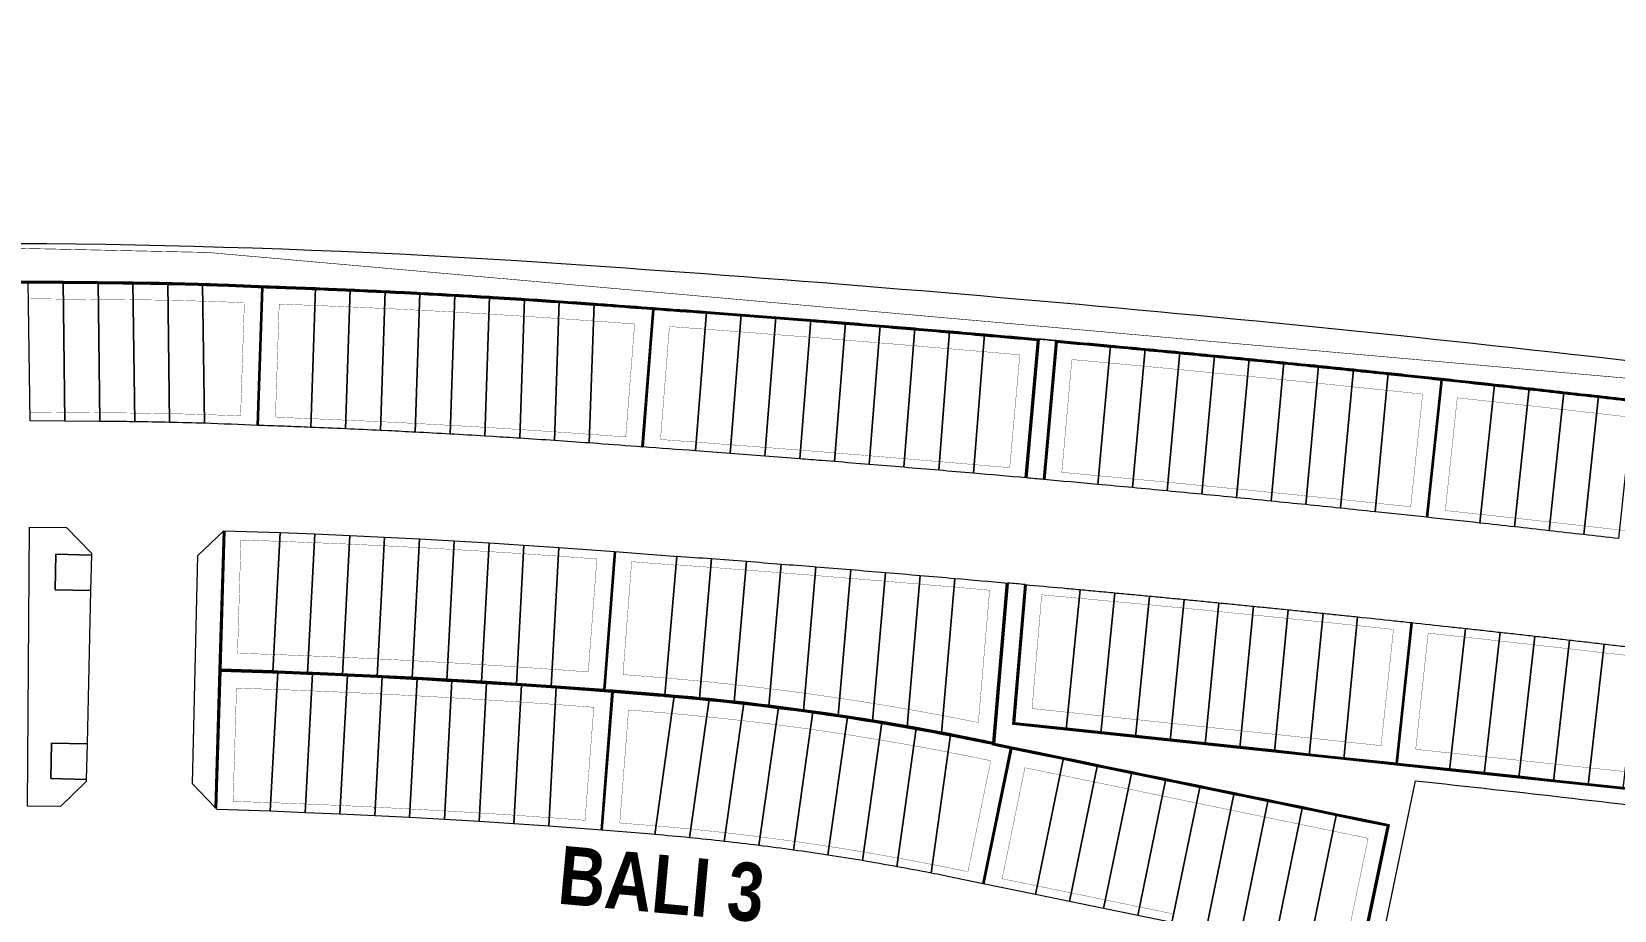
# Model space of a CAD drawing. Header units: centimetres. Extents: x -6122352 to 7132207, y -1694241 to 1947892.
# Drawn here: x 590371 to 862755, y 242082 to 393308 of the extents above; entities that cross this region are included whole.
import ezdxf

# ---------------------------------------------------------------- set-up
doc = ezdxf.new("R2010")
doc.units = ezdxf.units.CM
doc.header["$MEASUREMENT"] = 0
doc.linetypes.add('XR-AR-END-SETTING OUT PLAN$0$23261-XR-AR-SI-GF$0$HIDDEN', pattern=[0.375, 0.25, -0.125])
for name, color, linetype, lineweight, true_color in [('08-Compound Wall-2', 6, 'Continuous', 25, 0xff00ff), ('23585-XR-AR-BOUNDARY WALLS AND SETBACKS$0$1-End units', 7, 'Continuous', 5, 0xf8991e), ('23585-XR-AR-DAMAC PLOT LIMITS$0$1-End units', 7, 'Continuous', 5, 0xf8991e), ('23585-XR-AR-DAMAC PLOT LIMITS$0$1-Open Space', 7, 'Continuous', 5, 0x90cf5a), ('23585-XR-AR-DAMAC PLOT LIMITS$0$1-Utility', 7, 'Continuous', 5, 0x8db1ff)]:
    doc.layers.add(name, color=color, linetype=linetype, lineweight=lineweight, true_color=true_color)
for name, color, linetype, lineweight in [('23585-XR-AR-BOUNDARY WALLS AND SETBACKS$0$A-ANNO-TEXT', 3, 'Continuous', 25), ('23585-XR-AR-DAMAC PLOT LIMITS$0$1-Mid units', 41, 'Continuous', 5), ('A-ANNO-TEXT', 3, 'Continuous', 25)]:
    doc.layers.add(name, color=color, linetype=linetype, lineweight=lineweight)
for name, color, linetype in [('23585-XR-AR-BOUNDARY WALLS AND SETBACKS$0$cluster name', 2, 'Continuous'), ('23585-XR-AR-BOUNDARY WALLS AND SETBACKS$0$setback', 7, 'XR-AR-END-SETTING OUT PLAN$0$23261-XR-AR-SI-GF$0$HIDDEN'), ('@MI-REF LAYER', 7, 'Continuous')]:
    doc.layers.add(name, color=color, linetype=linetype)
doc.layers.add('23585-XR-AR-DAMAC PLOT LIMITS$0$D-Phase New', color=7, linetype='Continuous', true_color=0x000080)
doc.styles.add('23585-XR-AR-BOUNDARY WALLS AND SETBACKS$0$Arial', font='arialbd.ttf')

# ---------------------------------------------------------------- blocks, each defined once
blk = doc.blocks.new('23585-XR-AR-BOUNDARY WALLS AND SETBACKS$0$A$Cfa569a08')
at = {"layer": '23585-XR-AR-BOUNDARY WALLS AND SETBACKS$0$cluster name', "style": '23585-XR-AR-BOUNDARY WALLS AND SETBACKS$0$Arial', "width": 0.8}
blk.add_text('BALI 3', height=10, rotation=42.2835, dxfattribs=at).set_placement((496672.08, 2769563.12))
blk = doc.blocks.new('23585-XR-AR-BOUNDARY WALLS AND SETBACKS')
at = {"layer": '08-Compound Wall-2'}
for points in [[(496708.38, 2769736.48, -0.00058), (496715.26, 2769742.52, -0.00038), (496719.77, 2769746.48, -0.00038), (496724.29, 2769750.42, -0.00038), (496728.81, 2769754.36, -0.00038), (496733.34, 2769758.29, -0.000381), (496737.88, 2769762.22, -0.000381), (496742.43, 2769766.14, -0.000381), (496746.97, 2769770.05, -0.000381), (496751.53, 2769773.96, -0.00058), (496758.49, 2769779.9), (496774.38, 2769761.91)], [(496724.34, 2769718.55), (496708.59, 2769736.4, -0.000574), (496715.39, 2769742.37, -0.00038), (496719.9, 2769746.32, -0.00038), (496724.42, 2769750.27, -0.00038), (496728.94, 2769754.21, -0.00038), (496733.48, 2769758.14, -0.000381), (496738.01, 2769762.07, -0.000381), (496742.56, 2769765.99, -0.000381), (496747.11, 2769769.9, -0.000381), (496751.66, 2769773.81, -0.000568), (496758.47, 2769779.62), (496774.23, 2769761.77)], [(496674.91, 2769674.23), (496658.72, 2769691.95, -0.000596), (496665.67, 2769698.28, -0.00038), (496670.12, 2769702.3, -0.00038), (496674.57, 2769706.33, -0.00038), (496679.03, 2769710.34, -0.00038), (496683.49, 2769714.35, -0.00038), (496687.96, 2769718.35, -0.00038), (496692.44, 2769722.35, -0.000381), (496696.92, 2769726.34, -0.000381), (496701.41, 2769730.32, -0.00059), (496708.38, 2769736.48)], [(496675.05, 2769674.36), (496659, 2769691.93, -0.000584), (496665.81, 2769698.13, -0.00038), (496670.25, 2769702.16, -0.00038), (496674.71, 2769706.18, -0.00038), (496679.16, 2769710.19, -0.00038), (496683.63, 2769714.2, -0.00038), (496688.1, 2769718.2, -0.00038), (496692.57, 2769722.2, -0.000381), (496697.06, 2769726.19, -0.000381), (496701.55, 2769730.17, -0.000584), (496708.44, 2769736.26), (496724.19, 2769718.42)], [(496607.77, 2769644.63, -0.002416), (496614.42, 2769650.92, -0.00038), (496618.79, 2769655.03, -0.00038), (496623.17, 2769659.13, -0.00038), (496627.56, 2769663.22, -0.000246), (496630.4, 2769665.86), (496631.95, 2769667.31, -0.00038), (496636.35, 2769671.39, -0.00038), (496640.75, 2769675.46, -0.00038), (496645.16, 2769679.53, -0.00038), (496649.58, 2769683.59, -0.000595), (496656.5, 2769689.92), (496672.69, 2769672.21)], [(496624.2, 2769627.16), (496607.98, 2769644.55, -0.00239), (496614.55, 2769650.77, -0.00038), (496618.93, 2769654.88, -0.00038), (496623.31, 2769658.98, -0.00038), (496627.69, 2769663.07, -0.000246), (496630.53, 2769665.72), (496632.09, 2769667.16, -0.00038), (496636.48, 2769671.24, -0.00038), (496640.89, 2769675.31, -0.00038), (496645.3, 2769679.38, -0.00038), (496649.72, 2769683.44, -0.000582), (496656.49, 2769689.64), (496672.54, 2769672.07)], [(496683.72, 2769657.49), (496702.42, 2769637.19), (496701.46, 2769636.49), (496701.13, 2769636.25, 0.003119), (496696.43, 2769632.81), (496695.17, 2769631.87), (496694.09, 2769631.06), (496691.63, 2769629.2), (496690.37, 2769628.22), (496689.31, 2769627.41), (496686.88, 2769625.52), (496685.62, 2769624.52), (496684.59, 2769623.71), (496682.18, 2769621.79), (496680.92, 2769620.77), (496679.91, 2769619.95), (496677.53, 2769618), (496676.27, 2769616.95), (496675.28, 2769616.13), (496672.93, 2769614.15), (496671.68, 2769613.08), (496670.7, 2769612.25), (496668.37, 2769610.24), (496667.14, 2769609.15), (496666.17, 2769608.31), (496663.87, 2769606.26), (496662.65, 2769605.17), (496661.69, 2769604.31), (496659.41, 2769602.23), (496658.21, 2769601.13), (496658.03, 2769600.96), (496657.26, 2769600.25), (496651.59, 2769594.97), (496650.63, 2769594.07), (496634.28, 2769611.51)], [(496559.54, 2769597.56, -0.00077), (496562.77, 2769600.85, -0.000756), (496565.96, 2769604.08, -0.001001), (496570.19, 2769608.33, -0.001001), (496574.44, 2769612.56, -0.000293), (496575.69, 2769613.8, -0.000708), (496578.71, 2769616.78, -0.001001), (496583, 2769620.98, -0.001001), (496587.3, 2769625.17, -0.000341), (496588.77, 2769626.59, -0.00066), (496591.62, 2769629.34, -0.001001), (496595.96, 2769633.49, -0.001001), (496600.31, 2769637.62, -0.000388), (496602, 2769639.22, -0.001319), (496607.77, 2769644.63)], [(496576.75, 2769580.84), (496559.75, 2769597.49, -0.000753), (496562.91, 2769600.71, -0.000756), (496566.1, 2769603.94, -0.001001), (496570.33, 2769608.19, -0.001001), (496574.58, 2769612.42, -0.000293), (496575.83, 2769613.66, -0.000708), (496578.85, 2769616.64, -0.001001), (496583.14, 2769620.84, -0.001001), (496587.44, 2769625.02, -0.000341), (496588.91, 2769626.45, -0.00066), (496591.76, 2769629.19, -0.001001), (496596.09, 2769633.34, -0.001001), (496600.45, 2769637.48, -0.000388), (496602.14, 2769639.08, -0.001302), (496607.83, 2769644.42), (496624.06, 2769627.02), (496624.07, 2769627.01)], [(496668.12, 2769577.44), (496651.8, 2769594.9), (496657.4, 2769600.1), (496658.16, 2769600.81), (496658.35, 2769600.98), (496659.55, 2769602.09), (496661.83, 2769604.16), (496662.78, 2769605.02), (496664, 2769606.12), (496666.31, 2769608.16), (496667.27, 2769609), (496668.51, 2769610.08), (496670.83, 2769612.1), (496671.81, 2769612.93), (496673.06, 2769613.99), (496675.41, 2769615.98), (496676.4, 2769616.8), (496677.66, 2769617.84), (496680.03, 2769619.79), (496681.04, 2769620.61), (496682.31, 2769621.63), (496684.71, 2769623.55), (496685.74, 2769624.37), (496687.01, 2769625.36), (496689.43, 2769627.25), (496690.49, 2769628.06), (496691.75, 2769629.04), (496694.21, 2769630.9), (496695.29, 2769631.71), (496696.55, 2769632.65, -0.003118), (496701.25, 2769636.09), (496701.58, 2769636.33), (496702.56, 2769637.04), (496702.63, 2769636.97), (496705.15, 2769638.79), (496719.11, 2769619.51)], [(496531.34, 2769532.36), (496513.43, 2769548.34), (496516.87, 2769552.16), (496519.56, 2769555.13), (496521.02, 2769556.74), (496523.58, 2769559.55), (496525.2, 2769561.32), (496527.66, 2769563.99), (496531.73, 2769568.4), (496532.01, 2769568.71), (496535.82, 2769572.79), (496539.91, 2769577.18), (496541.67, 2769579.06, -0.001362), (496544.01, 2769581.57, -0.002385), (496548.13, 2769585.93, -0.002386), (496552.3, 2769590.25, -0.004507), (496559.54, 2769597.56)], [(496531.48, 2769532.51), (496513.72, 2769548.35), (496517.02, 2769552.03), (496519.71, 2769555), (496521.16, 2769556.61), (496523.73, 2769559.42), (496525.34, 2769561.19), (496527.8, 2769563.86), (496531.87, 2769568.27), (496532.16, 2769568.57), (496535.97, 2769572.65), (496540.06, 2769577.04), (496541.82, 2769578.93, -0.001362), (496544.15, 2769581.43, -0.002385), (496548.28, 2769585.79, -0.002386), (496552.44, 2769590.11, -0.004465), (496559.61, 2769597.35), (496576.61, 2769580.69)]]:
    blk.add_lwpolyline(points, format="xyb", dxfattribs=at)
for points in [[(496776.94, 2769740.02), (496792.56, 2769721.8), (496785.84, 2769715.87), (496781.35, 2769711.9), (496776.85, 2769707.93), (496772.35, 2769703.96), (496767.85, 2769699.99), (496763.35, 2769696.02), (496758.86, 2769692.05), (496752.08, 2769686.06), (496735.93, 2769704.37)], [(496777.09, 2769740.15), (496792.84, 2769721.78), (496785.98, 2769715.72), (496781.48, 2769711.75), (496776.98, 2769707.78), (496772.48, 2769703.81), (496767.99, 2769699.84), (496763.49, 2769695.87), (496758.99, 2769691.9), (496752.13, 2769685.84)], [(496735.78, 2769704.24), (496751.93, 2769685.93), (496745.15, 2769679.94), (496740.65, 2769675.97), (496736.15, 2769672), (496731.65, 2769668.03), (496727.15, 2769664.06), (496722.66, 2769660.08), (496718.16, 2769656.11), (496713.66, 2769652.14), (496709.16, 2769648.17), (496702.41, 2769642.21), (496686.23, 2769659.79)], [(496752.13, 2769685.84), (496745.28, 2769679.79), (496740.78, 2769675.82), (496736.28, 2769671.85), (496731.78, 2769667.88), (496727.29, 2769663.91), (496722.79, 2769659.93), (496718.29, 2769655.96), (496713.79, 2769651.99), (496709.29, 2769648.02), (496702.4, 2769641.93), (496686.08, 2769659.65)], [(496705.12, 2769639.02), (496708.93, 2769641.78), (496712.53, 2769644.38), (496713.79, 2769645.3), (496717.39, 2769647.9), (496718.65, 2769648.81), (496722.25, 2769651.42), (496723.52, 2769652.33), (496727.11, 2769654.93), (496728.38, 2769655.85), (496731.97, 2769658.45), (496733.24, 2769659.37), (496736.83, 2769661.97), (496738.1, 2769662.88), (496741.69, 2769665.49), (496742.96, 2769666.4), (496746.55, 2769669), (496747.82, 2769669.92), (496751.41, 2769672.52), (496755.23, 2769675.28), (496758.83, 2769677.88), (496772.99, 2769658.25)], [(496719.27, 2769619.63), (496705.31, 2769638.91), (496709.05, 2769641.62), (496712.65, 2769644.22), (496713.91, 2769645.13), (496717.51, 2769647.74), (496718.77, 2769648.65), (496722.37, 2769651.25), (496723.63, 2769652.17), (496727.23, 2769654.77), (496728.49, 2769655.69), (496732.09, 2769658.29), (496733.35, 2769659.2), (496736.95, 2769661.81), (496738.21, 2769662.72), (496741.81, 2769665.32), (496743.08, 2769666.24), (496746.67, 2769668.84), (496747.94, 2769669.76), (496751.53, 2769672.36), (496755.35, 2769675.12), (496758.78, 2769677.61), (496772.82, 2769658.13)], [(496683.86, 2769657.63), (496702.65, 2769637.23), (496705.12, 2769639.02)], [(496634.14, 2769611.37), (496650.48, 2769593.93), (496644.51, 2769588.31), (496643.89, 2769587.72), (496640.17, 2769584.17), (496639.55, 2769583.58), (496635.84, 2769580.02), (496635.22, 2769579.42), (496631.53, 2769575.84), (496630.92, 2769575.25), (496627.24, 2769571.65), (496626.62, 2769571.05), (496622.96, 2769567.44), (496622.35, 2769566.84), (496618.7, 2769563.22), (496618.1, 2769562.61), (496614.46, 2769558.97), (496613.86, 2769558.36), (496610.24, 2769554.71), (496609.64, 2769554.1), (496603.37, 2769547.7), (496586.24, 2769564.36)], [(496620.44, 2769531.09), (496603.52, 2769547.56), (496609.78, 2769553.96), (496610.38, 2769554.57), (496614, 2769558.22), (496614.6, 2769558.83), (496618.24, 2769562.47), (496618.84, 2769563.07), (496622.49, 2769566.7), (496623.1, 2769567.3), (496626.76, 2769570.91), (496627.38, 2769571.51), (496631.06, 2769575.1), (496631.67, 2769575.7), (496635.36, 2769579.28), (496635.98, 2769579.87), (496639.69, 2769583.44), (496640.31, 2769584.03), (496644.03, 2769587.58), (496644.65, 2769588.17), (496650.69, 2769593.86), (496651.65, 2769594.76), (496667.98, 2769577.3)], [(496603.3, 2769547.49), (496586.1, 2769564.22)], [(496620.3, 2769530.95), (496603.3, 2769547.49)]]:
    blk.add_lwpolyline(points, dxfattribs=at)
at = {"layer": '23585-XR-AR-BOUNDARY WALLS AND SETBACKS$0$1-End units', "color": 251, "true_color": 0x636466}
blk.add_lwpolyline([(496709.29, 2769648.02), (496702.4, 2769641.93), (496686.08, 2769659.65)], dxfattribs=at)
at = {"layer": '23585-XR-AR-BOUNDARY WALLS AND SETBACKS$0$setback', "ltscale": 40, "const_width": 0.05}
for points in [[(496771.1, 2769761.09, 0.000391), (496766.44, 2769757.1, 0.000383), (496761.88, 2769753.2, 0.000383), (496757.33, 2769749.28, 0.000383), (496752.79, 2769745.36, 0.000383), (496748.25, 2769741.44, 0.000383), (496743.71, 2769737.5, 0.000383), (496739.19, 2769733.56, 0.000383), (496734.66, 2769729.61, 0.000383), (496730.15, 2769725.66, 0.000393), (496725.53, 2769721.59), (496712.62, 2769736.21, -0.00039), (496717.23, 2769740.27, -0.00038), (496721.74, 2769744.22, -0.00038), (496726.26, 2769748.16, -0.00038), (496730.78, 2769752.1, -0.00038), (496735.31, 2769756.03, -0.000381), (496739.84, 2769759.95, -0.000381), (496744.38, 2769763.87, -0.000381), (496748.93, 2769767.78, -0.000381), (496753.48, 2769771.68, -0.000393), (496758.19, 2769775.71)], [(496676.11, 2769677.36), (496662.96, 2769691.75, -0.000406), (496667.69, 2769696.05, -0.00038), (496672.13, 2769700.08, -0.00038), (496676.58, 2769704.1, -0.00038), (496681.04, 2769708.11, -0.00038), (496685.5, 2769712.12, -0.00038), (496689.96, 2769716.12, -0.00038), (496694.44, 2769720.11, -0.000381), (496698.92, 2769724.09, -0.000381), (496703.4, 2769728.07, -0.0004), (496708.12, 2769732.25), (496721.03, 2769717.63, 0.00038), (496716.56, 2769713.68, 0.000383), (496712.07, 2769709.7, 0.000383), (496707.59, 2769705.71, 0.000383), (496703.11, 2769701.71, 0.000383), (496698.64, 2769697.71, 0.000383), (496694.17, 2769693.7, 0.000383), (496689.71, 2769689.68, 0.000383), (496685.26, 2769685.66, 0.000383), (496680.81, 2769681.63, 0.000405)], [(496729.8, 2769670.13), (496725.3, 2769666.15), (496720.8, 2769662.18), (496716.3, 2769658.21), (496711.81, 2769654.24), (496707.31, 2769650.27), (496702.62, 2769646.13), (496689.31, 2769660.57, -0.000221), (496691.86, 2769662.89, -0.000196), (496694.12, 2769664.95, -0.000188), (496696.3, 2769666.92, -0.000196), (496698.57, 2769668.97, -0.000188), (496700.74, 2769670.95, -0.000196), (496703.01, 2769673, -0.000188), (496705.2, 2769674.96, -0.000196), (496707.47, 2769677.01, -0.000188), (496709.65, 2769678.98, -0.000196), (496711.93, 2769681.02, -0.000188), (496714.12, 2769682.98, -0.000196), (496716.4, 2769685.02, -0.000188), (496718.59, 2769686.98, -0.000196), (496720.87, 2769689.02, -0.000188), (496723.07, 2769690.97, -0.000196), (496725.35, 2769693.01, -0.000188), (496727.55, 2769694.96, -0.000196), (496729.84, 2769696.99, -0.000407), (496734.6, 2769701.19), (496747.9, 2769686.11), (496743.29, 2769682.04), (496738.79, 2769678.07), (496734.3, 2769674.1)], [(496625.29, 2769630.25), (496611.99, 2769644.51, -0.001632), (496616.47, 2769648.73, -0.000381), (496620.84, 2769652.84, -0.00038), (496625.22, 2769656.93, -0.00038), (496629.6, 2769661.03, -0.000246), (496632.44, 2769663.67), (496633.99, 2769665.11, -0.00038), (496638.39, 2769669.19, -0.00038), (496642.79, 2769673.26, -0.00038), (496647.2, 2769677.32, -0.00038), (496651.61, 2769681.38, -0.000405), (496656.31, 2769685.69), (496669.46, 2769671.29, 0.000391), (496664.94, 2769667.14, 0.000383), (496660.52, 2769663.08, 0.000383), (496656.11, 2769659.01, 0.000383), (496651.7, 2769654.94, 0.000383), (496647.3, 2769650.86), (496645.72, 2769649.39, 0.000245), (496642.91, 2769646.77, 0.000383), (496638.52, 2769642.67, 0.000383), (496634.14, 2769638.57, 0.000383), (496629.76, 2769634.46, 0.000392)], [(496682.67, 2769654.5), (496698.16, 2769637.68, 0.002288), (496694.7, 2769635.13), (496693.43, 2769634.19), (496692.34, 2769633.37), (496689.87, 2769631.5), (496688.6, 2769630.52), (496687.54, 2769629.71), (496685.09, 2769627.81), (496683.82, 2769626.8), (496682.78, 2769625.98), (496680.36, 2769624.05), (496679.09, 2769623.02), (496678.08, 2769622.2), (496675.68, 2769620.23), (496674.42, 2769619.18), (496673.42, 2769618.35), (496671.05, 2769616.36), (496669.8, 2769615.29), (496668.81, 2769614.45), (496666.47, 2769612.42), (496665.23, 2769611.33), (496664.26, 2769610.48), (496661.94, 2769608.43), (496660.71, 2769607.33), (496659.75, 2769606.46), (496657.46, 2769604.37), (496656.25, 2769603.26), (496656.06, 2769603.09), (496655.29, 2769602.38), (496650.76, 2769598.17), (496637.43, 2769612.39), (496642.66, 2769617.26), (496643.05, 2769617.62), (496643, 2769617.67, -0.000386), (496647.38, 2769621.79, -0.000385), (496651.76, 2769625.89, -0.000385), (496656.14, 2769629.99, -0.000358), (496660.22, 2769633.79), (496660.53, 2769634.07, -0.000385), (496664.93, 2769638.16, -0.000385), (496669.33, 2769642.23, -0.000385), (496673.74, 2769646.3, -0.000383), (496678.13, 2769650.34, -0.000395)], [(496620.93, 2769626.13, 0.00081), (496617.44, 2769622.85), (496616.43, 2769621.9, 0.001018), (496612.07, 2769617.77, 0.001017), (496607.73, 2769613.61, 0.000782), (496604.4, 2769610.41), (496603.4, 2769609.45, 0.001017), (496599.1, 2769605.26, 0.001017), (496594.8, 2769601.05, 0.000781), (496591.52, 2769597.81), (496590.53, 2769596.83, 0.001017), (496586.28, 2769592.59, 0.001017), (496582.04, 2769588.34, 0.000781), (496578.79, 2769585.06, 0.000262), (496577.71, 2769583.96), (496563.78, 2769597.6, -0.000268), (496564.91, 2769598.74, -0.000756), (496568.09, 2769601.96, -0.001001), (496572.32, 2769606.21, -0.001001), (496576.56, 2769610.43, -0.000293), (496577.8, 2769611.67, -0.000708), (496580.82, 2769614.64, -0.001001), (496585.09, 2769618.84, -0.001001), (496589.39, 2769623.01, -0.000341), (496590.85, 2769624.43, -0.00066), (496593.7, 2769627.17, -0.001001), (496598.03, 2769631.32, -0.001001), (496602.37, 2769635.44, -0.000388), (496604.06, 2769637.04, -0.000817), (496607.62, 2769640.39)], [(496715.88, 2769619.03), (496714.38, 2769617.94, 0.002437), (496710.88, 2769615.39, 0.003391), (496706.06, 2769611.77, 0.003389), (496701.29, 2769608.1, 0.003386), (496696.57, 2769604.36, 0.003386), (496691.9, 2769600.56, 0.003387), (496687.29, 2769596.69, 0.003388), (496682.72, 2769592.76, 0.003389), (496678.21, 2769588.77, 0.003391), (496673.75, 2769584.72), (496673.36, 2769584.35), (496669.22, 2769580.51), (496655.9, 2769594.75), (496659.37, 2769597.98), (496660.13, 2769598.68), (496660.31, 2769598.85), (496661.51, 2769599.95), (496663.77, 2769602.01), (496664.72, 2769602.86), (496665.93, 2769603.95), (496668.22, 2769605.98), (496669.18, 2769606.82), (496670.41, 2769607.9), (496672.72, 2769609.9), (496673.69, 2769610.72), (496674.93, 2769611.78), (496677.27, 2769613.75), (496678.25, 2769614.57), (496679.5, 2769615.61), (496681.87, 2769617.55), (496682.87, 2769618.36), (496684.12, 2769619.37), (496686.51, 2769621.28), (496687.54, 2769622.09), (496688.79, 2769623.08), (496691.21, 2769624.96), (496692.25, 2769625.76), (496693.51, 2769626.73), (496695.95, 2769628.58), (496697.03, 2769629.38), (496698.28, 2769630.32, -0.003116), (496702.95, 2769633.74), (496703.28, 2769633.98), (496704.41, 2769634.8), (496704.44, 2769634.83)]]:
    blk.add_lwpolyline(points, format="xyb", close=True, dxfattribs=at)
for points in [[(496779.49, 2769714), (496775, 2769710.03), (496770.5, 2769706.06), (496766, 2769702.09), (496761.5, 2769698.12), (496757, 2769694.14), (496752.4, 2769690.08), (496739.1, 2769705.16, -0.00021), (496741.56, 2769707.33, -0.000195), (496743.84, 2769709.33, -0.00019), (496746.07, 2769711.28, -0.000195), (496748.35, 2769713.28, -0.00019), (496750.58, 2769715.23, -0.000195), (496752.87, 2769717.23, -0.00019), (496755.1, 2769719.17, -0.000195), (496757.39, 2769721.17, -0.00019), (496759.63, 2769723.11, -0.000195), (496761.92, 2769725.1, -0.00019), (496764.16, 2769727.04, -0.000195), (496766.46, 2769729.03, -0.00019)], [(496534.21, 2769566.67), (496538.01, 2769570.74), (496542.11, 2769575.13), (496543.87, 2769577.02, -0.001364), (496546.2, 2769579.52, -0.002385), (496550.3, 2769583.86, -0.002386), (496554.45, 2769588.16, -0.003205), (496559.55, 2769593.34), (496573.48, 2769579.7, 0.002541), (496569.15, 2769575.31, 0.002481), (496564.97, 2769570.98, 0.00248), (496560.83, 2769566.61, 0.00162), (496558.15, 2769563.74), (496556.73, 2769562.22), (496552.64, 2769557.83), (496548.54, 2769553.44)]]:
    blk.add_lwpolyline(points, format="xyb", dxfattribs=at)
blk.add_lwpolyline([(496745.16, 2769640.22), (496740.3, 2769636.71), (496735.44, 2769633.19), (496730.58, 2769629.67), (496725.72, 2769626.15), (496720.74, 2769622.55), (496709.31, 2769638.34), (496710.69, 2769639.35), (496714.29, 2769641.95), (496715.55, 2769642.87), (496719.15, 2769645.47), (496720.41, 2769646.38), (496724.01, 2769648.98), (496725.27, 2769649.9), (496728.87, 2769652.5), (496730.14, 2769653.42), (496733.73, 2769656.02), (496735, 2769656.94), (496738.59, 2769659.54), (496739.86, 2769660.45), (496743.45, 2769663.06), (496744.72, 2769663.97), (496748.31, 2769666.57), (496749.58, 2769667.49), (496753.17, 2769670.09), (496756.99, 2769672.85), (496758.15, 2769673.69), (496769.64, 2769657.76)], dxfattribs=at)
for points in [[(496633.05, 2769608.29), (496646.39, 2769594.06), (496642.52, 2769590.42), (496641.9, 2769589.83), (496638.17, 2769586.27), (496637.54, 2769585.68), (496633.83, 2769582.11), (496633.21, 2769581.51), (496629.51, 2769577.93), (496628.89, 2769577.32), (496625.21, 2769573.73), (496624.59, 2769573.12), (496620.92, 2769569.51), (496620.31, 2769568.9), (496616.65, 2769565.27), (496616.04, 2769564.66), (496612.41, 2769561.02), (496611.8, 2769560.41), (496608.17, 2769556.74), (496607.57, 2769556.13), (496603.25, 2769551.72), (496589.27, 2769565.32), (496593.96, 2769570.1), (496598.18, 2769574.36), (496602.41, 2769578.61), (496606.66, 2769582.83), (496610.93, 2769587.04), (496615.22, 2769591.23), (496619.52, 2769595.4), (496623.84, 2769599.56), (496628.18, 2769603.69)], [(496621.53, 2769533.94), (496607.55, 2769547.54), (496611.85, 2769551.92), (496612.44, 2769552.53), (496616.06, 2769556.18), (496616.66, 2769556.78), (496620.29, 2769560.42), (496620.89, 2769561.02), (496624.53, 2769564.64), (496625.14, 2769565.24), (496628.8, 2769568.84), (496629.4, 2769569.44), (496633.08, 2769573.03), (496633.69, 2769573.62), (496637.38, 2769577.2), (496637.99, 2769577.79), (496641.7, 2769581.35), (496642.31, 2769581.93), (496646.03, 2769585.48), (496646.64, 2769586.06), (496651.52, 2769590.66), (496664.84, 2769576.41), (496660.36, 2769572.19), (496656, 2769568.05), (496651.67, 2769563.89), (496647.35, 2769559.71), (496643.06, 2769555.51), (496638.78, 2769551.3), (496634.51, 2769547.07), (496630.27, 2769542.82), (496626.04, 2769538.55)]]:
    blk.add_lwpolyline(points, close=True, dxfattribs=at)
at = {"layer": '23585-XR-AR-BOUNDARY WALLS AND SETBACKS$0$A-ANNO-TEXT'}
blk.add_blockref('23585-XR-AR-BOUNDARY WALLS AND SETBACKS$0$A$Cfa569a08', (0, 0), dxfattribs=at)
blk = doc.blocks.new('A$C9d9485f6')
at = {"layer": 'A-ANNO-TEXT', "rotation": 312.4881850805905}
blk.add_blockref('23585-XR-AR-BOUNDARY WALLS AND SETBACKS', (-2377088.53, -1504219.25), dxfattribs=at)
blk = doc.blocks.new('23585-XR-AR-DAMAC PLOT LIMITS')
at = {"layer": '23585-XR-AR-DAMAC PLOT LIMITS$0$1-End units', "color": 251, "true_color": 0x636466}
for points in [[(496731.14, 2769724.53, 0.000584), (496724.27, 2769718.49), (496708.38, 2769736.48, -0.00058), (496715.26, 2769742.52)], [(496724.27, 2769718.49, 0.000571), (496717.56, 2769712.56), (496701.41, 2769730.32, -0.00059), (496708.38, 2769736.48)], [(496758.99, 2769691.9), (496752.13, 2769685.84), (496735.85, 2769704.3, -0.000403), (496740.57, 2769708.45, -0.000195), (496742.85, 2769710.46)], [(496752.13, 2769685.84), (496745.28, 2769679.79), (496728.84, 2769698.11, -0.000403), (496733.55, 2769702.27, -0.000197), (496735.85, 2769704.3)], [(496681.82, 2769680.52, 0.000596), (496674.91, 2769674.23), (496658.72, 2769691.95, -0.000596), (496665.67, 2769698.28)], [(496672.69, 2769672.21, 0.000583), (496665.95, 2769666.04), (496649.58, 2769683.59, -0.000595), (496656.5, 2769689.92)], [(496709.29, 2769648.02), (496702.4, 2769641.93), (496686.08, 2769659.65, -0.000414), (496690.85, 2769664, -0.000196), (496693.11, 2769666.06)], [(496702.65, 2769637.23), (496701.52, 2769636.41), (496701.19, 2769636.17, 0.003119), (496696.49, 2769632.73), (496695.23, 2769631.79), (496677.12, 2769651.45, -0.000587), (496683.86, 2769657.63)], [(496630.79, 2769633.37, 0.000584), (496624.13, 2769627.09), (496607.77, 2769644.63, -0.002416), (496614.42, 2769650.92)], [(496624.13, 2769627.09), (496624.14, 2769627.08, 0.001318), (496618.47, 2769621.76), (496617.46, 2769620.81), (496600.31, 2769637.62, -0.000388), (496602, 2769639.22, -0.001319), (496607.77, 2769644.63)], [(496719.19, 2769619.57), (496715.26, 2769616.73, 0.002437), (496711.77, 2769614.18), (496696.49, 2769632.73, -0.003119), (496701.19, 2769636.17), (496701.52, 2769636.41), (496702.65, 2769637.23), (496705.12, 2769639.02)], [(496583.1, 2769587.28, 0.000781), (496579.86, 2769584.01, 0.00077), (496576.68, 2769580.77), (496559.54, 2769597.56, -0.00077), (496562.77, 2769600.85, -0.000756), (496565.96, 2769604.08)], [(496576.68, 2769580.77, 0.003786), (496570.23, 2769574.26), (496552.3, 2769590.25, -0.004507), (496559.54, 2769597.56)]]:
    blk.add_lwpolyline(points, format="xyb", close=True, dxfattribs=at)
for points in [[(496772.99, 2769658.25), (496765.48, 2769653.08), (496751.41, 2769672.52), (496755.23, 2769675.28), (496758.83, 2769677.88)], [(496726.6, 2769624.94), (496719.19, 2769619.57), (496705.12, 2769639.02), (496708.93, 2769641.78), (496712.53, 2769644.38)], [(496651.66, 2769594.9), (496650.62, 2769593.93), (496634.21, 2769611.44), (496641.64, 2769618.36), (496642.03, 2769618.72), (496658.23, 2769601.11), (496658.28, 2769601.05), (496658.09, 2769600.88), (496657.33, 2769600.18)], [(496650.62, 2769593.93), (496644.58, 2769588.24), (496643.96, 2769587.65), (496627.15, 2769604.78), (496634.21, 2769611.44)], [(496674.77, 2769583.61), (496674.38, 2769583.25), (496668.05, 2769577.37), (496651.66, 2769594.9), (496657.33, 2769600.18), (496658.09, 2769600.88), (496658.28, 2769601.05), (496659.48, 2769602.16)], [(496651.66, 2769594.9), (496668.05, 2769577.37), (496661.39, 2769571.1), (496644.58, 2769588.24), (496650.62, 2769593.93)], [(496609.71, 2769554.03), (496603.3, 2769547.49), (496586.1, 2769564.22), (496592.89, 2769571.16)], [(496627.11, 2769537.5), (496620.71, 2769530.96), (496620.3, 2769530.95), (496603.3, 2769547.49), (496609.71, 2769554.03), (496610.31, 2769554.64)]]:
    blk.add_lwpolyline(points, close=True, dxfattribs=at)
at = {"layer": '23585-XR-AR-DAMAC PLOT LIMITS$0$1-Mid units', "color": 251, "true_color": 0x636466}
for points in [[(496749.23, 2769740.3, 0.000383), (496744.7, 2769736.37), (496728.81, 2769754.36, -0.00038), (496733.34, 2769758.29)], [(496744.7, 2769736.37, 0.000383), (496740.17, 2769732.43), (496724.29, 2769750.42, -0.00038), (496728.81, 2769754.36)], [(496740.17, 2769732.43, 0.000383), (496735.65, 2769728.48), (496719.77, 2769746.48, -0.00038), (496724.29, 2769750.42)], [(496735.65, 2769728.48, 0.000383), (496731.14, 2769724.53), (496715.26, 2769742.52, -0.00038), (496719.77, 2769746.48)], [(496717.56, 2769712.56, 0.000383), (496713.07, 2769708.58), (496696.92, 2769726.34, -0.000381), (496701.41, 2769730.32)], [(496781.48, 2769711.75), (496776.98, 2769707.78), (496760.94, 2769726.23, -0.00019), (496763.18, 2769728.17, -0.000195), (496765.48, 2769730.16)], [(496713.07, 2769708.58, 0.000383), (496708.59, 2769704.59), (496692.44, 2769722.35, -0.000381), (496696.92, 2769726.34)], [(496776.98, 2769707.78), (496772.48, 2769703.81), (496756.41, 2769722.3, -0.00019), (496758.64, 2769724.24, -0.000195), (496760.94, 2769726.23)], [(496708.59, 2769704.59, 0.000383), (496704.11, 2769700.59), (496687.96, 2769718.35, -0.00038), (496692.44, 2769722.35)], [(496772.48, 2769703.81), (496767.99, 2769699.84), (496751.88, 2769718.36, -0.00019), (496754.11, 2769720.31, -0.000195), (496756.41, 2769722.3)], [(496704.11, 2769700.59, 0.000383), (496699.64, 2769696.59), (496683.49, 2769714.35, -0.00038), (496687.96, 2769718.35)], [(496767.99, 2769699.84), (496763.49, 2769695.87), (496747.36, 2769714.41, -0.00019), (496749.59, 2769716.36, -0.000195), (496751.88, 2769718.36)], [(496699.64, 2769696.59, 0.000383), (496695.17, 2769692.58), (496679.03, 2769710.34, -0.00038), (496683.49, 2769714.35)], [(496763.49, 2769695.87), (496758.99, 2769691.9), (496742.85, 2769710.46, -0.00019), (496745.08, 2769712.41, -0.000195), (496747.36, 2769714.41)], [(496695.17, 2769692.58, 0.000383), (496690.72, 2769688.57), (496674.57, 2769706.33, -0.00038), (496679.03, 2769710.34)], [(496690.72, 2769688.57, 0.000383), (496686.26, 2769684.55), (496670.12, 2769702.3, -0.00038), (496674.57, 2769706.33)], [(496686.26, 2769684.55, 0.000383), (496681.82, 2769680.52), (496665.67, 2769698.28, -0.00038), (496670.12, 2769702.3)], [(496745.28, 2769679.79), (496740.78, 2769675.82), (496724.36, 2769694.13, -0.000188), (496726.55, 2769696.08, -0.000196), (496728.84, 2769698.11)], [(496740.78, 2769675.82), (496736.28, 2769671.85), (496719.87, 2769690.14, -0.000188), (496722.07, 2769692.09, -0.000196), (496724.36, 2769694.13)], [(496736.28, 2769671.85), (496731.78, 2769667.88), (496715.4, 2769686.14, -0.000188), (496717.59, 2769688.1, -0.000196), (496719.87, 2769690.14)], [(496731.78, 2769667.88), (496727.29, 2769663.91), (496710.93, 2769682.14, -0.000188), (496713.12, 2769684.1, -0.000196), (496715.4, 2769686.14)], [(496665.95, 2769666.04, 0.000383), (496661.54, 2769661.98), (496645.16, 2769679.53, -0.00038), (496649.58, 2769683.59)], [(496727.29, 2769663.91), (496722.79, 2769659.93), (496706.47, 2769678.13, -0.000188), (496708.65, 2769680.09, -0.000196), (496710.93, 2769682.14)], [(496661.54, 2769661.98, 0.000383), (496657.12, 2769657.91), (496640.75, 2769675.46, -0.00038), (496645.16, 2769679.53)], [(496722.79, 2769659.93), (496718.29, 2769655.96), (496702.01, 2769674.11, -0.000188), (496704.19, 2769676.08, -0.000196), (496706.47, 2769678.13)], [(496657.12, 2769657.91, 0.000383), (496652.72, 2769653.84), (496636.35, 2769671.39, -0.00038), (496640.75, 2769675.46)], [(496718.29, 2769655.96), (496713.79, 2769651.99), (496697.56, 2769670.09, -0.000188), (496699.74, 2769672.06, -0.000196), (496702.01, 2769674.11)], [(496652.72, 2769653.84, 0.000383), (496648.32, 2769649.76), (496631.95, 2769667.31, -0.00038), (496636.35, 2769671.39)], [(496713.79, 2769651.99), (496709.29, 2769648.02), (496693.11, 2769666.06, -0.000188), (496695.29, 2769668.03, -0.000196), (496697.56, 2769670.09)], [(496648.32, 2769649.76), (496646.74, 2769648.29, 0.000245), (496643.93, 2769645.67), (496627.56, 2769663.22, -0.000246), (496630.4, 2769665.86), (496631.95, 2769667.31)], [(496643.93, 2769645.67, 0.000383), (496639.54, 2769641.58), (496623.17, 2769659.13, -0.00038), (496627.56, 2769663.22)], [(496639.54, 2769641.58, 0.000383), (496635.16, 2769637.48), (496618.79, 2769655.03, -0.00038), (496623.17, 2769659.13)], [(496635.16, 2769637.48, 0.000383), (496630.79, 2769633.37), (496614.42, 2769650.92, -0.00038), (496618.79, 2769655.03)], [(496695.23, 2769631.79), (496694.15, 2769630.98), (496691.69, 2769629.12), (496690.43, 2769628.14), (496672.72, 2769647.4, -0.000383), (496677.12, 2769651.45)], [(496690.43, 2769628.14), (496689.37, 2769627.33), (496686.94, 2769625.44), (496685.68, 2769624.44), (496668.31, 2769643.33, -0.000385), (496672.72, 2769647.4)], [(496685.68, 2769624.44), (496684.65, 2769623.63), (496682.24, 2769621.71), (496680.98, 2769620.69), (496663.91, 2769639.26, -0.000385), (496668.31, 2769643.33)], [(496680.98, 2769620.69), (496679.97, 2769619.87), (496677.59, 2769617.92), (496676.34, 2769616.88), (496659.51, 2769635.17, -0.000385), (496663.91, 2769639.26)], [(496617.46, 2769620.81, 0.001018), (496613.11, 2769616.68), (496595.96, 2769633.49, -0.001001), (496600.31, 2769637.62)], [(496676.34, 2769616.88), (496675.35, 2769616.05), (496672.99, 2769614.07), (496671.74, 2769613.01), (496655.12, 2769631.08, -0.000358), (496659.2, 2769634.89), (496659.51, 2769635.17)], [(496613.11, 2769616.68, 0.001017), (496608.77, 2769612.53), (496591.62, 2769629.34, -0.001001), (496595.96, 2769633.49)], [(496711.77, 2769614.18, 0.003391), (496706.97, 2769610.58), (496691.69, 2769629.12), (496694.15, 2769630.98), (496695.23, 2769631.79), (496696.49, 2769632.73)], [(496671.74, 2769613.01), (496670.77, 2769612.17), (496668.44, 2769610.16), (496667.2, 2769609.08), (496650.73, 2769626.99, -0.000385), (496655.12, 2769631.08)], [(496608.77, 2769612.53, 0.000782), (496605.45, 2769609.33), (496604.45, 2769608.37), (496587.3, 2769625.17, -0.000341), (496588.77, 2769626.59, -0.00066), (496591.62, 2769629.34)], [(496667.2, 2769609.08), (496666.24, 2769608.23), (496663.94, 2769606.19), (496662.72, 2769605.09), (496646.35, 2769622.88, -0.000385), (496650.73, 2769626.99)], [(496706.97, 2769610.58, 0.003389), (496702.21, 2769606.92), (496686.94, 2769625.44), (496689.37, 2769627.33), (496690.43, 2769628.14), (496691.69, 2769629.12)], [(496604.45, 2769608.37, 0.001017), (496600.14, 2769604.18), (496583, 2769620.98, -0.001001), (496587.3, 2769625.17)], [(496702.21, 2769606.92, 0.003386), (496697.51, 2769603.19), (496682.24, 2769621.71), (496684.65, 2769623.63), (496685.68, 2769624.44), (496686.94, 2769625.44)], [(496662.72, 2769605.09), (496661.76, 2769604.23), (496659.48, 2769602.16), (496658.28, 2769601.05), (496658.23, 2769601.11), (496642.03, 2769618.72), (496641.98, 2769618.78, -0.000385), (496646.35, 2769622.88)], [(496697.51, 2769603.19, 0.003386), (496692.86, 2769599.4), (496677.59, 2769617.92), (496679.97, 2769619.87), (496680.98, 2769620.69), (496682.24, 2769621.71)], [(496600.14, 2769604.18, 0.001017), (496595.86, 2769599.98), (496578.71, 2769616.78, -0.001001), (496583, 2769620.98)], [(496595.86, 2769599.98, 0.000781), (496592.58, 2769596.75), (496591.59, 2769595.77), (496574.44, 2769612.56, -0.000293), (496575.69, 2769613.8, -0.000708), (496578.71, 2769616.78)], [(496692.86, 2769599.4, 0.003387), (496688.26, 2769595.55), (496672.99, 2769614.07), (496675.35, 2769616.05), (496676.34, 2769616.88), (496677.59, 2769617.92)], [(496688.26, 2769595.55, 0.003388), (496683.71, 2769591.63), (496668.44, 2769610.16), (496670.77, 2769612.17), (496671.74, 2769613.01), (496672.99, 2769614.07)], [(496591.59, 2769595.77, 0.001017), (496587.34, 2769591.53), (496570.19, 2769608.33, -0.001001), (496574.44, 2769612.56)], [(496587.34, 2769591.53, 0.001017), (496583.1, 2769587.28), (496565.96, 2769604.08, -0.001001), (496570.19, 2769608.33)], [(496683.71, 2769591.63, 0.003389), (496679.21, 2769587.65), (496663.94, 2769606.19), (496666.24, 2769608.23), (496667.2, 2769609.08), (496668.44, 2769610.16)], [(496679.21, 2769587.65, 0.003391), (496674.77, 2769583.61), (496659.48, 2769602.16), (496661.76, 2769604.23), (496662.72, 2769605.09), (496663.94, 2769606.19)], [(496570.23, 2769574.26, 0.002481), (496566.05, 2769569.94), (496548.13, 2769585.93, -0.002386), (496552.3, 2769590.25)], [(496566.05, 2769569.94, 0.00248), (496561.92, 2769565.59), (496544.01, 2769581.57, -0.002385), (496548.13, 2769585.93)], [(496561.92, 2769565.59, 0.001621), (496559.25, 2769562.72), (496557.83, 2769561.2), (496539.91, 2769577.18), (496541.67, 2769579.06, -0.001362), (496544.01, 2769581.57)]]:
    blk.add_lwpolyline(points, format="xyb", close=True, dxfattribs=at)
for points in [[(496746.55, 2769669), (496747.82, 2769669.92), (496751.41, 2769672.52), (496765.48, 2769653.08), (496760.62, 2769649.56)], [(496741.69, 2769665.49), (496742.96, 2769666.4), (496746.55, 2769669), (496760.62, 2769649.56), (496755.76, 2769646.04)], [(496736.83, 2769661.97), (496738.1, 2769662.88), (496741.69, 2769665.49), (496755.76, 2769646.04), (496750.9, 2769642.53)], [(496731.97, 2769658.45), (496733.24, 2769659.37), (496736.83, 2769661.97), (496750.9, 2769642.53), (496746.04, 2769639.01)], [(496727.11, 2769654.93), (496728.38, 2769655.85), (496731.97, 2769658.45), (496746.04, 2769639.01), (496741.18, 2769635.49)], [(496722.25, 2769651.42), (496723.52, 2769652.33), (496727.11, 2769654.93), (496741.18, 2769635.49), (496736.32, 2769631.97)], [(496717.39, 2769647.9), (496718.65, 2769648.81), (496722.25, 2769651.42), (496736.32, 2769631.97), (496731.46, 2769628.46)], [(496712.53, 2769644.38), (496713.79, 2769645.3), (496717.39, 2769647.9), (496731.46, 2769628.46), (496726.6, 2769624.94)], [(496643.96, 2769587.65), (496640.24, 2769584.1), (496639.62, 2769583.51), (496622.81, 2769600.64), (496627.15, 2769604.78)], [(496639.62, 2769583.51), (496635.91, 2769579.95), (496635.29, 2769579.35), (496618.48, 2769596.48), (496622.81, 2769600.64)], [(496635.29, 2769579.35), (496631.6, 2769575.77), (496630.99, 2769575.18), (496614.17, 2769592.3), (496618.48, 2769596.48)], [(496630.99, 2769575.18), (496627.31, 2769571.58), (496626.69, 2769570.98), (496609.88, 2769588.11), (496614.17, 2769592.3)], [(496626.69, 2769570.98), (496623.03, 2769567.37), (496622.42, 2769566.77), (496605.61, 2769583.9), (496609.88, 2769588.11)], [(496644.58, 2769588.24), (496661.39, 2769571.1), (496657.04, 2769566.96), (496640.24, 2769584.1), (496643.96, 2769587.65)], [(496622.42, 2769566.77), (496618.77, 2769563.14), (496618.17, 2769562.54), (496601.35, 2769579.67), (496605.61, 2769583.9)], [(496640.24, 2769584.1), (496657.04, 2769566.96), (496652.71, 2769562.81), (496635.91, 2769579.95), (496639.62, 2769583.51)], [(496618.17, 2769562.54), (496614.53, 2769558.9), (496613.93, 2769558.29), (496597.11, 2769575.42), (496601.35, 2769579.67)], [(496635.91, 2769579.95), (496652.71, 2769562.81), (496648.4, 2769558.64), (496631.6, 2769575.77), (496635.29, 2769579.35)], [(496539.91, 2769577.18), (496557.83, 2769561.2), (496553.73, 2769556.81), (496535.82, 2769572.79)], [(496613.93, 2769558.29), (496610.31, 2769554.64), (496609.71, 2769554.03), (496592.89, 2769571.16), (496597.11, 2769575.42)], [(496631.6, 2769575.77), (496648.4, 2769558.64), (496644.11, 2769554.44), (496627.31, 2769571.58), (496630.99, 2769575.18)], [(496553.73, 2769556.81), (496549.64, 2769552.42), (496531.73, 2769568.4), (496532.01, 2769568.71), (496535.82, 2769572.79)], [(496627.31, 2769571.58), (496644.11, 2769554.44), (496639.83, 2769550.23), (496623.03, 2769567.37), (496626.69, 2769570.98)], [(496623.03, 2769567.37), (496639.83, 2769550.23), (496635.57, 2769546.01), (496618.77, 2769563.14), (496622.42, 2769566.77)], [(496618.77, 2769563.14), (496635.57, 2769546.01), (496631.33, 2769541.76), (496614.53, 2769558.9), (496618.17, 2769562.54)], [(496614.53, 2769558.9), (496631.33, 2769541.76), (496627.11, 2769537.5), (496610.31, 2769554.64), (496613.93, 2769558.29)]]:
    blk.add_lwpolyline(points, close=True, dxfattribs=at)
at = {"layer": '23585-XR-AR-DAMAC PLOT LIMITS$0$1-Open Space', "color": 251, "true_color": 0x636466}
for points in [[(496731.41, 2769845.43, 0.012237), (496584.49, 2769715.34, 0.000192), (496582.23, 2769713.24, 0.030639), (496444.98, 2769572.5, 0.030044), (496328.08, 2769419.22), (496320.43, 2769426.27), (496309.49, 2769436.37, -0.029687), (496427.05, 2769589.99, -0.030359), (496565.21, 2769731.55, -0.000191), (496567.46, 2769733.65, -0.012006), (496712.45, 2769862.14, -0.000209), (496715.03, 2769864.32, -0.044698), (496717.63, 2769861.75)], [(496674.91, 2769674.23, 0.000191), (496672.69, 2769672.21), (496656.5, 2769689.92, -0.00019), (496658.72, 2769691.95)]]:
    blk.add_lwpolyline(points, format="xyb", close=True, dxfattribs=at)
for points in [[(496733.34, 2769758.29, 0.00038), (496728.81, 2769754.36, 0.00038), (496724.29, 2769750.42, 0.00038), (496719.77, 2769746.48, 0.00038), (496715.26, 2769742.52, 0.00058), (496708.38, 2769736.48, 0.00059), (496701.41, 2769730.32, 0.000381), (496696.92, 2769726.34, 0.000381), (496692.44, 2769722.35, 0.00038), (496687.96, 2769718.35, 0.00038), (496683.49, 2769714.35, 0.00038), (496679.03, 2769710.34, 0.00038), (496674.57, 2769706.33, 0.00038), (496670.12, 2769702.3, 0.00038), (496665.67, 2769698.28, 0.000596), (496658.72, 2769691.95, 0.00019), (496656.5, 2769689.92, 0.000595), (496649.58, 2769683.59, 0.00038), (496645.16, 2769679.53, 0.00038), (496640.75, 2769675.46, 0.00038), (496636.35, 2769671.39, 0.00038), (496631.95, 2769667.31), (496630.4, 2769665.86, 0.000246), (496627.56, 2769663.22, 0.00038), (496623.17, 2769659.13, 0.00038), (496618.79, 2769655.03, 0.00038), (496614.42, 2769650.92, 0.002416), (496607.77, 2769644.63, 0.001319), (496602, 2769639.22, 0.000388), (496600.31, 2769637.62, 0.001001), (496595.96, 2769633.49, 0.001001), (496591.62, 2769629.34, 0.00066), (496588.77, 2769626.59, 0.000341), (496587.3, 2769625.17, 0.001001), (496583, 2769620.98, 0.001001), (496578.71, 2769616.78, 0.000708), (496575.69, 2769613.8, 0.000293), (496574.44, 2769612.56, 0.001001), (496570.19, 2769608.33, 0.001001), (496565.96, 2769604.08, 0.000756), (496562.77, 2769600.85, 0.00077), (496559.54, 2769597.56, 0.004507), (496552.3, 2769590.25, 0.002386), (496548.13, 2769585.93, 0.002385), (496544.01, 2769581.57, 0.001362), (496541.67, 2769579.06), (496539.91, 2769577.18), (496535.82, 2769572.79), (496532.01, 2769568.71)], [(496381.23, 2769389.29, -0.053818), (496589.57, 2769636.34, -0.013802), (496751.25, 2769782.5)], [(496771.75, 2769665.1), (496756.38, 2769686.41, -0.0035), (496797.33, 2769721.94)], [(496781.48, 2769711.75), (496776.98, 2769707.78), (496772.48, 2769703.81), (496767.99, 2769699.84), (496763.49, 2769695.87), (496758.99, 2769691.9), (496752.13, 2769685.84), (496745.28, 2769679.79), (496740.78, 2769675.82), (496736.28, 2769671.85), (496731.78, 2769667.88), (496727.29, 2769663.91), (496722.79, 2769659.93), (496718.29, 2769655.96), (496713.79, 2769651.99), (496709.29, 2769648.02), (496702.4, 2769641.93), (496686.08, 2769659.65, 0.000192), (496683.86, 2769657.63), (496702.65, 2769637.23), (496705.12, 2769639.02), (496708.93, 2769641.78), (496712.53, 2769644.38), (496713.79, 2769645.3), (496717.39, 2769647.9), (496718.65, 2769648.81), (496722.25, 2769651.42), (496723.52, 2769652.33), (496727.11, 2769654.93), (496728.38, 2769655.85), (496731.97, 2769658.45), (496733.24, 2769659.37), (496736.83, 2769661.97), (496738.1, 2769662.88), (496741.69, 2769665.49), (496742.96, 2769666.4), (496746.55, 2769669), (496747.82, 2769669.92), (496751.41, 2769672.52), (496755.23, 2769675.28), (496758.83, 2769677.88), (496772.99, 2769658.25)]]:
    blk.add_lwpolyline(points, format="xyb", dxfattribs=at)
for points in [[(496603.3, 2769547.49), (496620.3, 2769530.95), (496614.58, 2769530.85), (496586.21, 2769558.04), (496586.1, 2769564.22)], [(496578.21, 2769540.36), (496597.27, 2769522.09), (496593.05, 2769517.68), (496597.46, 2769513.46), (496601.68, 2769517.86), (496601.95, 2769517.6), (496602.12, 2769511.48), (496598.22, 2769507.31), (496580.64, 2769523.64), (496563.05, 2769539.98), (496567.4, 2769544.63), (496573.58, 2769544.8), (496573.81, 2769544.58), (496569.58, 2769540.18), (496573.99, 2769535.96)]]:
    blk.add_lwpolyline(points, close=True, dxfattribs=at)
at = {"layer": '23585-XR-AR-DAMAC PLOT LIMITS$0$1-Utility', "color": 251, "true_color": 0x636466}
for points in [[(496573.81, 2769544.58), (496578.21, 2769540.36), (496573.99, 2769535.96), (496569.58, 2769540.18)], [(496597.27, 2769522.09), (496601.68, 2769517.86), (496597.46, 2769513.46), (496593.05, 2769517.68)]]:
    blk.add_lwpolyline(points, close=True, dxfattribs=at)
at = {"layer": '23585-XR-AR-DAMAC PLOT LIMITS$0$D-Phase New', "color": 8, "const_width": 0.1}
blk.add_lwpolyline([(495391.99, 2768603.44), (495858.52, 2768621.69), (495996.96, 2768685.41), (496078.62, 2768680.77), (496168.33, 2768809.16), (496228.1, 2768880.43), (496366.34, 2769035.68), (496192.24, 2769196.16, -0.049904), (496746.31, 2769775.07)], format="xyb", dxfattribs=at)
blk.add_lwpolyline([(496900.1, 2769610.96), (496921.28, 2769621.25), (496936.56, 2769633.58), (496885.44, 2769737.97), (496874.35, 2769760.79), (496832.05, 2769846.37, 0.006928), (496746.31, 2769775.07, 0.049904), (496192.24, 2769196.16), (496366.34, 2769035.68), (496464.74, 2769146.2), (496601.21, 2769277.62), (496681.41, 2769354.87), (496699.47, 2769372.26), (496774.4, 2769438.43), (496894.23, 2769525.45), (496932.27, 2769551.82, -0.033948)], format="xyb", close=True, dxfattribs=at)
blk = doc.blocks.new('A$Cf093b529')
at = {"layer": 'A-ANNO-TEXT'}
blk.add_blockref('23585-XR-AR-DAMAC PLOT LIMITS', (-495391.99, -2768603.44), dxfattribs=at)

msp = doc.modelspace()

# ---------------------------------------------------------------- block references
at = {"layer": '@MI-REF LAYER', "xscale": 1000, "yscale": 1000, "zscale": 1000}
msp.add_blockref('A$C9d9485f6', (-23958.95046, 48155.57226), dxfattribs=at)
at = {"layer": '@MI-REF LAYER', "xscale": 1000, "yscale": 1000, "zscale": 1000, "rotation": 312.4882903633292}
msp.add_blockref('A$Cf093b529', (-891608.73293, 539022.72011), dxfattribs=at)

doc.saveas('drawing.dxf')
